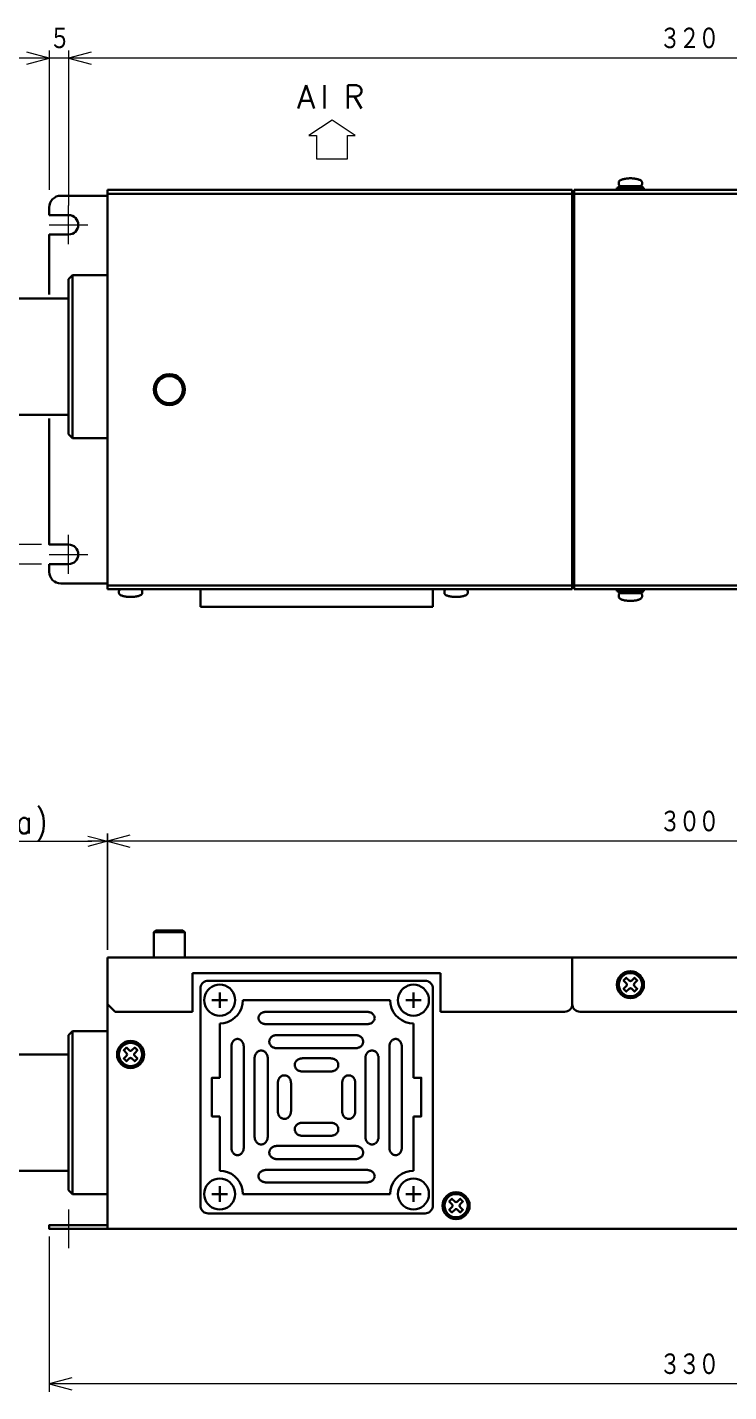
# Model space of a CAD drawing. Header units: millimetres. Extents: x 383 to 950, y 310 to 662.
# Drawn here: x 582.8 to 763.8, y 309.6 to 661.6 of the extents above; entities that cross this region are included whole.
import ezdxf

# ---------------------------------------------------------------- set-up
doc = ezdxf.new("R2010")
doc.units = ezdxf.units.MM
doc.layers.get('0').update_dxf_attribs({"lineweight": 30})
doc.layers.add('寸法', color=7, linetype='Continuous', lineweight=15)
doc.styles.add('BIGFONT', font='txt.shx', dxfattribs={"bigfont": 'bigfont'})
doc.styles.get("Standard").update_dxf_attribs({"font": 'txt', "bigfont": 'extfont2.shx'})

# ---------------------------------------------------------------- blocks, each defined once
blk = doc.blocks.new('A$C3BA60929')
for p, q in [((348, 272), (348, 271.5)), ((354, 272), (354, 271.5)), ((204, 268.5), (216, 268.5)), ((216, 270), (336, 270)), ((216, 167), (216, 270)), ((216, 269), (336.0041, 269)), ((336, 270), (336, 167)), ((336.5, 268.5), (336, 268.5)), ((336.5, 267.5), (336, 267.5)), ((336.5, 270), (516, 270)), ((336.5, 167), (336.5, 270)), ((516, 269), (336.5, 269)), ((347.5, 270.5), (354.5, 270.5)), ((347.5, 270), (347.5, 270.5)), ((354.5, 270), (347.5, 270)), ((348, 271), (354, 271)), ((348, 270.5), (348, 271)), ((354, 270.5), (348, 270.5)), ((348.5, 271), (353.5, 271)), ((354, 271), (354, 270.5)), ((354.5, 270.5), (354.5, 270)), ((201, 263.5), (201, 265.5)), ((201, 263.5), (206, 263.5)), ((216, 192), (216, 258.5)), ((207, 248), (206, 247)), ((206, 247), (206, 242)), ((216, 248), (207, 248)), ((207, 248), (207, 206)), ((206, 242), (175, 242)), ((206, 242), (206, 212)), ((175, 212), (206, 212)), ((206, 212), (206, 207)), ((206, 207), (207, 206)), ((207, 206), (216, 206)), ((216, 193), (216, 192)), ((206, 173.5), (201, 173.5)), ((201, 173.5), (201, 171.5)), ((336.5, 169.5), (336, 169.5)), ((204, 168.5), (216, 168.5)), ((216, 168), (336, 168)), ((336, 167), (216, 167)), ((219, 166), (219, 166.5)), ((219.5, 167), (224.5, 167)), ((225, 166), (225, 166.5)), ((240, 162.5), (240, 167)), ((240, 167), (300, 167)), ((300, 167), (300, 162.5)), ((303, 166), (303, 166.5)), ((303.5, 167), (308.5, 167)), ((309, 166), (309, 166.5)), ((336, 168.5), (336.5, 168.5)), ((336.5, 168), (516, 168)), ((516, 167), (336.5, 167)), ((354.5, 167), (347.5, 167)), ((347.5, 167), (347.5, 166.5)), ((347.5, 166.5), (354.5, 166.5)), ((354, 166.5), (348, 166.5)), ((348, 166.5), (348, 166)), ((348, 166), (354, 166)), ((348, 165), (348, 165.5)), ((348.5, 166), (353.5, 166)), ((354, 166), (354, 166.5)), ((354, 165), (354, 165.5)), ((354.5, 166.5), (354.5, 167)), ((300, 162.5), (240, 162.5)), ((228.5, 79), (228, 78.5)), ((228, 78.5), (236, 78.5)), ((228, 72), (228, 78.5)), ((228.5, 79), (235.5, 79)), ((235.5, 79), (236, 78.5)), ((236, 78.5), (236, 72)), ((216, 60), (216, 72)), ((216, 72), (336, 72)), ((236, 72), (228, 72)), ((336, 60), (336, 72)), ((336, 60), (336, 72)), ((336, 72), (516, 72)), ((216, 70), (216, 3)), ((302, 68), (238, 68)), ((238, 68), (238, 58)), ((302, 58), (302, 68)), ((240, 64), (240, 8)), ((298, 66), (242, 66)), ((300, 8), (300, 64)), ((216, 60), (218, 58)), ((243, 61), (247, 61)), ((245, 63), (245, 59)), ((251, 61), (289, 61)), ((293, 61), (297, 61)), ((295, 63), (295, 59)), ((238, 58), (218, 58)), ((255, 56.4), (255, 56.4)), ((257, 58), (283, 58)), ((285, 56.4), (285, 56.4)), ((302, 58), (317, 58)), ((317, 58), (334, 58)), ((514, 58), (337.9964, 58)), ((207, 53), (206, 52)), ((216, 53), (207, 53)), ((207, 53), (207, 11)), ((245, 41), (245, 55)), ((283, 54.8), (257, 54.8)), ((295, 41), (295, 55)), ((206, 52), (206, 47)), ((249.6, 51), (249.6, 51)), ((257.8, 50.2), (257.8, 50.4)), ((259.8, 52), (280, 52)), ((282, 50.4), (282, 50.2)), ((290.4, 51), (290.4, 51)), ((206, 47), (175, 47)), ((206, 47), (206, 17)), ((248, 23), (248, 49)), ((251.2, 49), (251.2, 23)), ((254, 25.8), (254, 46)), ((255.6, 48), (255.8, 48)), ((257.4, 46), (257.4, 25.8)), ((280, 48.6), (259.8, 48.6)), ((266.4, 46), (273.6, 46)), ((282.6, 46), (282.6, 25.8)), ((284.4, 48), (284.2, 48)), ((286, 25.8), (286, 46)), ((288.8, 49), (288.8, 23)), ((292, 23), (292, 49)), ((264.4, 44.2), (264.4, 44.4)), ((273.6, 42.6), (266.4, 42.6)), ((275.6, 44.4), (275.6, 44.2)), ((260, 32.4), (260, 39.6)), ((261.6, 41.6), (261.8, 41.6)), ((263.4, 39.6), (263.4, 32.4)), ((276.6, 39.6), (276.6, 32.4)), ((278.4, 41.6), (278.2, 41.6)), ((280, 32.4), (280, 39.6)), ((245, 17), (245, 31)), ((261.8, 30.4), (261.6, 30.4)), ((273.6, 29.4), (266.4, 29.4)), ((278.2, 30.4), (278.4, 30.4)), ((295, 17), (295, 31)), ((264.4, 27.8), (264.4, 27.6)), ((266.4, 26), (273.6, 26)), ((275.6, 27.6), (275.6, 27.8)), ((255.8, 23.8), (255.6, 23.8)), ((257.8, 21.8), (257.8, 21.6)), ((280, 23.4), (259.8, 23.4)), ((282, 21.6), (282, 21.8)), ((284.2, 23.8), (284.4, 23.8)), ((249.6, 21), (249.6, 21)), ((259.8, 20), (280, 20)), ((290.4, 21), (290.4, 21)), ((175, 17), (206, 17)), ((206, 17), (206, 12)), ((255, 15.6), (255, 15.6)), ((283, 17.2), (257, 17.2)), ((285, 15.6), (285, 15.6)), ((206, 12), (207, 11)), ((207, 11), (216, 11)), ((243, 11), (247, 11)), ((245, 13), (245, 9)), ((251, 11), (289, 11)), ((257, 14), (283, 14)), ((293, 11), (297, 11)), ((295, 13), (295, 9)), ((242, 6), (298, 6)), ((216, 3), (216, 2)), ((217, 2), (475, 2))]:
    blk.add_line(p, q)
for points in [[(354, 272), (353.9886, 272.0872), (353.9544, 272.1736), (353.8978, 272.2588), (353.8191, 272.342), (353.7189, 272.4226), (353.5981, 272.5), (353.4575, 272.5736), (353.2981, 272.6428), (353.1213, 272.7071), (352.9284, 272.766), (352.7207, 272.8192), (352.5, 272.866), (352.2679, 272.9063), (352.0261, 272.9397), (351.7765, 272.9659), (351.5209, 272.9848), (351.2615, 272.9962), (351, 273), (350.7385, 272.9962), (350.4791, 272.9848), (350.2235, 272.9659), (349.9739, 272.9397), (349.7321, 272.9063), (349.5, 272.866), (349.2793, 272.8192), (349.0716, 272.766), (348.8787, 272.7071), (348.7019, 272.6428), (348.5425, 272.5736), (348.4019, 272.5), (348.2811, 272.4226), (348.1809, 272.342), (348.1022, 272.2588), (348.0456, 272.1736), (348.0114, 272.0872), (348, 272)], [(201, 243), (201, 258.5), (206, 258.5)], [(201, 211), (201, 178.5), (206, 178.5)], [(219, 166), (219.0114, 165.9128), (219.0456, 165.8264), (219.1022, 165.7412), (219.1809, 165.658), (219.2811, 165.5774), (219.4019, 165.5), (219.5425, 165.4264), (219.7019, 165.3572), (219.8787, 165.2929), (220.0716, 165.234), (220.2793, 165.1808), (220.5, 165.134), (220.7321, 165.0937), (220.9739, 165.0603), (221.2235, 165.0341), (221.4791, 165.0152), (221.7385, 165.0038), (222, 165), (222.2615, 165.0038), (222.5209, 165.0152), (222.7765, 165.0341), (223.0261, 165.0603), (223.2679, 165.0937), (223.5, 165.134), (223.7207, 165.1808), (223.9284, 165.234), (224.1213, 165.2929), (224.2981, 165.3572), (224.4575, 165.4264), (224.5981, 165.5), (224.7189, 165.5774), (224.8191, 165.658), (224.8978, 165.7412), (224.9544, 165.8264), (224.9886, 165.9128), (225, 166)], [(303, 166), (303.0114, 165.9128), (303.0456, 165.8264), (303.1022, 165.7412), (303.1809, 165.658), (303.2811, 165.5774), (303.4019, 165.5), (303.5425, 165.4264), (303.7019, 165.3572), (303.8787, 165.2929), (304.0716, 165.234), (304.2793, 165.1808), (304.5, 165.134), (304.7321, 165.0937), (304.9739, 165.0603), (305.2235, 165.0341), (305.4791, 165.0152), (305.7385, 165.0038), (306, 165), (306.2615, 165.0038), (306.5209, 165.0152), (306.7765, 165.0341), (307.0261, 165.0603), (307.2679, 165.0937), (307.5, 165.134), (307.7207, 165.1808), (307.9284, 165.234), (308.1213, 165.2929), (308.2981, 165.3572), (308.4575, 165.4264), (308.5981, 165.5), (308.7189, 165.5774), (308.8191, 165.658), (308.8978, 165.7412), (308.9544, 165.8264), (308.9886, 165.9128), (309, 166)], [(348, 165.5), (348.0076, 165.5868), (348.0302, 165.671), (348.067, 165.75), (348.117, 165.8214), (348.1786, 165.883), (348.25, 165.933), (348.329, 165.9698), (348.4132, 165.9924), (348.5, 166)], [(353.5, 166), (353.5868, 165.9924), (353.671, 165.9698), (353.75, 165.933), (353.8214, 165.883), (353.883, 165.8214), (353.933, 165.75), (353.9698, 165.671), (353.9924, 165.5868), (354, 165.5)], [(354, 165), (353.9886, 164.9128), (353.9544, 164.8264), (353.8978, 164.7412), (353.8191, 164.658), (353.7189, 164.5774), (353.5981, 164.5), (353.4575, 164.4264), (353.2981, 164.3572), (353.1213, 164.2929), (352.9284, 164.234), (352.7207, 164.1808), (352.5, 164.134), (352.2679, 164.0937), (352.0261, 164.0603), (351.7765, 164.0341), (351.5209, 164.0152), (351.2615, 164.0038), (351, 164), (350.7385, 164.0038), (350.4791, 164.0152), (350.2235, 164.0341), (349.9739, 164.0603), (349.7321, 164.0937), (349.5, 164.134), (349.2793, 164.1808), (349.0716, 164.234), (348.8787, 164.2929), (348.7019, 164.3572), (348.5425, 164.4264), (348.4019, 164.5), (348.2811, 164.5774), (348.1809, 164.658), (348.1022, 164.7412), (348.0456, 164.8264), (348.0114, 164.9128), (348, 165)], [(216, 71), (216, 3), (201, 3), (201, 2), (531, 2), (531, 3), (516, 3), (516, 71)], [(242, 66), (241.6528, 65.9696), (241.316, 65.8794), (241, 65.732), (240.7144, 65.532), (240.468, 65.2856), (240.268, 65), (240.1206, 64.684), (240.0304, 64.3472), (240, 64)], [(249, 61), (248.9392, 61.6946), (248.7588, 62.368), (248.4642, 63), (248.0642, 63.5712), (247.5712, 64.0642), (247, 64.4642), (246.368, 64.7588), (245.6946, 64.9392), (245, 65), (244.3054, 64.9392), (243.632, 64.7588), (243, 64.4642), (242.4288, 64.0642), (241.9358, 63.5712), (241.5358, 63), (241.2412, 62.368), (241.0608, 61.6946), (241, 61), (241.0608, 60.3054), (241.2412, 59.632), (241.5358, 59), (241.9358, 58.4288), (242.4288, 57.9358), (243, 57.5358), (243.632, 57.2412), (244.3054, 57.0608), (245, 57), (245.6946, 57.0608), (246.368, 57.2412), (247, 57.5358), (247.5712, 57.9358), (248.0642, 58.4288), (248.4642, 59), (248.7588, 59.632), (248.9392, 60.3054), (249, 61)], [(299, 61), (298.9392, 61.6946), (298.7588, 62.368), (298.4642, 63), (298.0642, 63.5712), (297.5712, 64.0642), (297, 64.4642), (296.368, 64.7588), (295.6946, 64.9392), (295, 65), (294.3054, 64.9392), (293.632, 64.7588), (293, 64.4642), (292.4288, 64.0642), (291.9358, 63.5712), (291.5358, 63), (291.2412, 62.368), (291.0608, 61.6946), (291, 61), (291.0608, 60.3054), (291.2412, 59.632), (291.5358, 59), (291.9358, 58.4288), (292.4288, 57.9358), (293, 57.5358), (293.632, 57.2412), (294.3054, 57.0608), (295, 57), (295.6946, 57.0608), (296.368, 57.2412), (297, 57.5358), (297.5712, 57.9358), (298.0642, 58.4288), (298.4642, 59), (298.7588, 59.632), (298.9392, 60.3054), (299, 61)], [(300, 64), (299.9696, 64.3472), (299.8794, 64.684), (299.732, 65), (299.532, 65.2856), (299.2856, 65.532), (299, 65.732), (298.684, 65.8794), (298.3472, 65.9696), (298, 66)], [(349.9394, 65.3536), (349.2323, 66.0607), (349.9394, 66.7678), (350.6465, 66.0607)], [(349.9394, 64.6464), (349.2323, 63.9393), (349.9394, 63.2322), (350.6465, 63.9393)], [(351.3536, 66.0606), (352.0607, 66.7677), (352.7678, 66.0606), (352.0607, 65.3535)], [(352.0607, 64.6465), (352.7678, 63.9394), (352.0607, 63.2323), (351.3536, 63.9394)], [(245, 55), (246.0418, 55.0912), (247.0522, 55.3618), (248, 55.8038), (248.8568, 56.4038), (249.5962, 57.1432), (250.1962, 58), (250.6382, 58.9478), (250.9088, 59.9582), (251, 61)], [(289, 61), (289.0912, 59.9582), (289.3618, 58.9478), (289.8038, 58), (290.4038, 57.1432), (291.1432, 56.4038), (292, 55.8038), (292.9478, 55.3618), (293.9582, 55.0912), (295, 55)], [(255, 56.4), (255.0076, 56.5396), (255.0304, 56.6778), (255.0682, 56.814), (255.1206, 56.9472), (255.1874, 57.0762), (255.268, 57.2), (255.3616, 57.3178), (255.468, 57.4284), (255.5858, 57.5314), (255.7144, 57.6256), (255.8528, 57.7108), (256, 57.7856), (256.1548, 57.85), (256.316, 57.9036), (256.4824, 57.9454), (256.6528, 57.9756), (256.8256, 57.994), (257, 58)], [(257, 54.8), (256.8256, 54.806), (256.6528, 54.8244), (256.4824, 54.8546), (256.316, 54.8964), (256.1548, 54.95), (256, 55.0144), (255.8528, 55.0892), (255.7144, 55.1744), (255.5858, 55.2686), (255.468, 55.3716), (255.3616, 55.4822), (255.268, 55.6), (255.1874, 55.7238), (255.1206, 55.8528), (255.0682, 55.986), (255.0304, 56.1222), (255.0076, 56.2604), (255, 56.4)], [(283, 58), (283.1744, 57.994), (283.3472, 57.9756), (283.5176, 57.9454), (283.684, 57.9036), (283.8452, 57.85), (284, 57.7856), (284.1472, 57.7108), (284.2856, 57.6256), (284.4142, 57.5314), (284.532, 57.4284), (284.6384, 57.3178), (284.732, 57.2), (284.8126, 57.0762), (284.8794, 56.9472), (284.9318, 56.814), (284.9696, 56.6778), (284.9924, 56.5396), (285, 56.4)], [(285, 56.4), (284.9924, 56.2604), (284.9696, 56.1222), (284.9318, 55.986), (284.8794, 55.8528), (284.8126, 55.7238), (284.732, 55.6), (284.6384, 55.4822), (284.532, 55.3716), (284.4142, 55.2686), (284.2856, 55.1744), (284.1472, 55.0892), (284, 55.0144), (283.8452, 54.95), (283.684, 54.8964), (283.5176, 54.8546), (283.3472, 54.8244), (283.1744, 54.806), (283, 54.8)], [(248, 49), (248.006, 49.1744), (248.0244, 49.3472), (248.0546, 49.5176), (248.0964, 49.684), (248.15, 49.8452), (248.2144, 50), (248.2892, 50.1472), (248.3744, 50.2856), (248.4686, 50.4142), (248.5716, 50.532), (248.6822, 50.6384), (248.8, 50.732), (248.9238, 50.8126), (249.0528, 50.8794), (249.186, 50.9318), (249.3222, 50.9696), (249.4604, 50.9924), (249.6, 51)], [(249.6, 51), (249.7396, 50.9924), (249.8778, 50.9696), (250.014, 50.9318), (250.1472, 50.8794), (250.2762, 50.8126), (250.4, 50.732), (250.5178, 50.6384), (250.6284, 50.532), (250.7314, 50.4142), (250.8256, 50.2856), (250.9108, 50.1472), (250.9856, 50), (251.05, 49.8452), (251.1036, 49.684), (251.1454, 49.5176), (251.1756, 49.3472), (251.194, 49.1744), (251.2, 49)], [(257.8, 50.4), (257.8076, 50.5396), (257.8304, 50.6778), (257.8682, 50.814), (257.9206, 50.9472), (257.9874, 51.0762), (258.068, 51.2), (258.1616, 51.3178), (258.268, 51.4284), (258.3858, 51.5314), (258.5144, 51.6256), (258.6528, 51.7108), (258.8, 51.7856), (258.9548, 51.85), (259.116, 51.9036), (259.2824, 51.9454), (259.4528, 51.9756), (259.6256, 51.994), (259.8, 52)], [(259.8, 48.6), (259.6256, 48.606), (259.4528, 48.6244), (259.2824, 48.6546), (259.116, 48.6964), (258.9548, 48.75), (258.8, 48.8144), (258.6528, 48.8892), (258.5144, 48.9744), (258.3858, 49.0686), (258.268, 49.1716), (258.1616, 49.2822), (258.068, 49.4), (257.9874, 49.5238), (257.9206, 49.6528), (257.8682, 49.786), (257.8304, 49.9222), (257.8076, 50.0604), (257.8, 50.2)], [(280, 52), (280.1744, 51.994), (280.3472, 51.9756), (280.5176, 51.9454), (280.684, 51.9036), (280.8452, 51.85), (281, 51.7856), (281.1472, 51.7108), (281.2856, 51.6256), (281.4142, 51.5314), (281.532, 51.4284), (281.6384, 51.3178), (281.732, 51.2), (281.8126, 51.0762), (281.8794, 50.9472), (281.9318, 50.814), (281.9696, 50.6778), (281.9924, 50.5396), (282, 50.4)], [(282, 50.2), (281.9924, 50.0604), (281.9696, 49.9222), (281.9318, 49.786), (281.8794, 49.6528), (281.8126, 49.5238), (281.732, 49.4), (281.6384, 49.2822), (281.532, 49.1716), (281.4142, 49.0686), (281.2856, 48.9744), (281.1472, 48.8892), (281, 48.8144), (280.8452, 48.75), (280.684, 48.6964), (280.5176, 48.6546), (280.3472, 48.6244), (280.1744, 48.606), (280, 48.6)], [(290.4, 51), (290.2604, 50.9924), (290.1222, 50.9696), (289.986, 50.9318), (289.8528, 50.8794), (289.7238, 50.8126), (289.6, 50.732), (289.4822, 50.6384), (289.3716, 50.532), (289.2686, 50.4142), (289.1744, 50.2856), (289.0892, 50.1472), (289.0144, 50), (288.95, 49.8452), (288.8964, 49.684), (288.8546, 49.5176), (288.8244, 49.3472), (288.806, 49.1744), (288.8, 49)], [(292, 49), (291.994, 49.1744), (291.9756, 49.3472), (291.9454, 49.5176), (291.9036, 49.684), (291.85, 49.8452), (291.7856, 50), (291.7108, 50.1472), (291.6256, 50.2856), (291.5314, 50.4142), (291.4284, 50.532), (291.3178, 50.6384), (291.2, 50.732), (291.0762, 50.8126), (290.9472, 50.8794), (290.814, 50.9318), (290.6778, 50.9696), (290.5396, 50.9924), (290.4, 51)], [(220.9394, 47.3536), (220.2323, 48.0607), (220.9394, 48.7678), (221.6465, 48.0607)], [(220.9394, 46.6464), (220.2323, 45.9393), (220.9394, 45.2322), (221.6465, 45.9393)], [(222.3536, 48.0606), (223.0607, 48.7677), (223.7678, 48.0606), (223.0607, 47.3535)], [(223.0607, 46.6465), (223.7678, 45.9394), (223.0607, 45.2323), (222.3536, 45.9394)], [(254, 46), (254.006, 46.1744), (254.0244, 46.3472), (254.0546, 46.5176), (254.0964, 46.684), (254.15, 46.8452), (254.2144, 47), (254.2892, 47.1472), (254.3744, 47.2856), (254.4686, 47.4142), (254.5716, 47.532), (254.6822, 47.6384), (254.8, 47.732), (254.9238, 47.8126), (255.0528, 47.8794), (255.186, 47.9318), (255.3222, 47.9696), (255.4604, 47.9924), (255.6, 48)], [(255.8, 48), (255.9396, 47.9924), (256.0778, 47.9696), (256.214, 47.9318), (256.3472, 47.8794), (256.4762, 47.8126), (256.6, 47.732), (256.7178, 47.6384), (256.8284, 47.532), (256.9314, 47.4142), (257.0256, 47.2856), (257.1108, 47.1472), (257.1856, 47), (257.25, 46.8452), (257.3036, 46.684), (257.3454, 46.5176), (257.3756, 46.3472), (257.394, 46.1744), (257.4, 46)], [(264.4, 44.4), (264.4076, 44.5396), (264.4304, 44.6778), (264.4682, 44.814), (264.5206, 44.9472), (264.5874, 45.0762), (264.668, 45.2), (264.7616, 45.3178), (264.868, 45.4284), (264.9858, 45.5314), (265.1144, 45.6256), (265.2528, 45.7108), (265.4, 45.7856), (265.5548, 45.85), (265.716, 45.9036), (265.8824, 45.9454), (266.0528, 45.9756), (266.2256, 45.994), (266.4, 46)], [(273.6, 46), (273.7744, 45.994), (273.9472, 45.9756), (274.1176, 45.9454), (274.284, 45.9036), (274.4452, 45.85), (274.6, 45.7856), (274.7472, 45.7108), (274.8856, 45.6256), (275.0142, 45.5314), (275.132, 45.4284), (275.2384, 45.3178), (275.332, 45.2), (275.4126, 45.0762), (275.4794, 44.9472), (275.5318, 44.814), (275.5696, 44.6778), (275.5924, 44.5396), (275.6, 44.4)], [(284.2, 48), (284.0604, 47.9924), (283.9222, 47.9696), (283.786, 47.9318), (283.6528, 47.8794), (283.5238, 47.8126), (283.4, 47.732), (283.2822, 47.6384), (283.1716, 47.532), (283.0686, 47.4142), (282.9744, 47.2856), (282.8892, 47.1472), (282.8144, 47), (282.75, 46.8452), (282.6964, 46.684), (282.6546, 46.5176), (282.6244, 46.3472), (282.606, 46.1744), (282.6, 46)], [(286, 46), (285.994, 46.1744), (285.9756, 46.3472), (285.9454, 46.5176), (285.9036, 46.684), (285.85, 46.8452), (285.7856, 47), (285.7108, 47.1472), (285.6256, 47.2856), (285.5314, 47.4142), (285.4284, 47.532), (285.3178, 47.6384), (285.2, 47.732), (285.0762, 47.8126), (284.9472, 47.8794), (284.814, 47.9318), (284.6778, 47.9696), (284.5396, 47.9924), (284.4, 48)], [(266.4, 42.6), (266.2256, 42.606), (266.0528, 42.6244), (265.8824, 42.6546), (265.716, 42.6964), (265.5548, 42.75), (265.4, 42.8144), (265.2528, 42.8892), (265.1144, 42.9744), (264.9858, 43.0686), (264.868, 43.1716), (264.7616, 43.2822), (264.668, 43.4), (264.5874, 43.5238), (264.5206, 43.6528), (264.4682, 43.786), (264.4304, 43.9222), (264.4076, 44.0604), (264.4, 44.2)], [(275.6, 44.2), (275.5924, 44.0604), (275.5696, 43.9222), (275.5318, 43.786), (275.4794, 43.6528), (275.4126, 43.5238), (275.332, 43.4), (275.2384, 43.2822), (275.132, 43.1716), (275.0142, 43.0686), (274.8856, 42.9744), (274.7472, 42.8892), (274.6, 42.8144), (274.4452, 42.75), (274.284, 42.6964), (274.1176, 42.6546), (273.9472, 42.6244), (273.7744, 42.606), (273.6, 42.6)], [(245, 41), (243, 41), (243, 31), (245, 31)], [(260, 39.6), (260.006, 39.7744), (260.0244, 39.9472), (260.0546, 40.1176), (260.0964, 40.284), (260.15, 40.4452), (260.2144, 40.6), (260.2892, 40.7472), (260.3744, 40.8856), (260.4686, 41.0142), (260.5716, 41.132), (260.6822, 41.2384), (260.8, 41.332), (260.9238, 41.4126), (261.0528, 41.4794), (261.186, 41.5318), (261.3222, 41.5696), (261.4604, 41.5924), (261.6, 41.6)], [(261.8, 41.6), (261.9396, 41.5924), (262.0778, 41.5696), (262.214, 41.5318), (262.3472, 41.4794), (262.4762, 41.4126), (262.6, 41.332), (262.7178, 41.2384), (262.8284, 41.132), (262.9314, 41.0142), (263.0256, 40.8856), (263.1108, 40.7472), (263.1856, 40.6), (263.25, 40.4452), (263.3036, 40.284), (263.3454, 40.1176), (263.3756, 39.9472), (263.394, 39.7744), (263.4, 39.6)], [(278.2, 41.6), (278.0604, 41.5924), (277.9222, 41.5696), (277.786, 41.5318), (277.6528, 41.4794), (277.5238, 41.4126), (277.4, 41.332), (277.2822, 41.2384), (277.1716, 41.132), (277.0686, 41.0142), (276.9744, 40.8856), (276.8892, 40.7472), (276.8144, 40.6), (276.75, 40.4452), (276.6964, 40.284), (276.6546, 40.1176), (276.6244, 39.9472), (276.606, 39.7744), (276.6, 39.6)], [(280, 39.6), (279.994, 39.7744), (279.9756, 39.9472), (279.9454, 40.1176), (279.9036, 40.284), (279.85, 40.4452), (279.7856, 40.6), (279.7108, 40.7472), (279.6256, 40.8856), (279.5314, 41.0142), (279.4284, 41.132), (279.3178, 41.2384), (279.2, 41.332), (279.0762, 41.4126), (278.9472, 41.4794), (278.814, 41.5318), (278.6778, 41.5696), (278.5396, 41.5924), (278.4, 41.6)], [(295, 41), (297, 41), (297, 31), (295, 31)], [(261.6, 30.4), (261.4604, 30.4076), (261.3222, 30.4304), (261.186, 30.4682), (261.0528, 30.5206), (260.9238, 30.5874), (260.8, 30.668), (260.6822, 30.7616), (260.5716, 30.868), (260.4686, 30.9858), (260.3744, 31.1144), (260.2892, 31.2528), (260.2144, 31.4), (260.15, 31.5548), (260.0964, 31.716), (260.0546, 31.8824), (260.0244, 32.0528), (260.006, 32.2256), (260, 32.4)], [(263.4, 32.4), (263.394, 32.2256), (263.3756, 32.0528), (263.3454, 31.8824), (263.3036, 31.716), (263.25, 31.5548), (263.1856, 31.4), (263.1108, 31.2528), (263.0256, 31.1144), (262.9314, 30.9858), (262.8284, 30.868), (262.7178, 30.7616), (262.6, 30.668), (262.4762, 30.5874), (262.3472, 30.5206), (262.214, 30.4682), (262.0778, 30.4304), (261.9396, 30.4076), (261.8, 30.4)], [(276.6, 32.4), (276.606, 32.2256), (276.6244, 32.0528), (276.6546, 31.8824), (276.6964, 31.716), (276.75, 31.5548), (276.8144, 31.4), (276.8892, 31.2528), (276.9744, 31.1144), (277.0686, 30.9858), (277.1716, 30.868), (277.2822, 30.7616), (277.4, 30.668), (277.5238, 30.5874), (277.6528, 30.5206), (277.786, 30.4682), (277.9222, 30.4304), (278.0604, 30.4076), (278.2, 30.4)], [(278.4, 30.4), (278.5396, 30.4076), (278.6778, 30.4304), (278.814, 30.4682), (278.9472, 30.5206), (279.0762, 30.5874), (279.2, 30.668), (279.3178, 30.7616), (279.4284, 30.868), (279.5314, 30.9858), (279.6256, 31.1144), (279.7108, 31.2528), (279.7856, 31.4), (279.85, 31.5548), (279.9036, 31.716), (279.9454, 31.8824), (279.9756, 32.0528), (279.994, 32.2256), (280, 32.4)], [(266.4, 29.4), (266.2256, 29.394), (266.0528, 29.3756), (265.8824, 29.3454), (265.716, 29.3036), (265.5548, 29.25), (265.4, 29.1856), (265.2528, 29.1108), (265.1144, 29.0256), (264.9858, 28.9314), (264.868, 28.8284), (264.7616, 28.7178), (264.668, 28.6), (264.5874, 28.4762), (264.5206, 28.3472), (264.4682, 28.214), (264.4304, 28.0778), (264.4076, 27.9396), (264.4, 27.8)], [(275.6, 27.8), (275.5924, 27.9396), (275.5696, 28.0778), (275.5318, 28.214), (275.4794, 28.3472), (275.4126, 28.4762), (275.332, 28.6), (275.2384, 28.7178), (275.132, 28.8284), (275.0142, 28.9314), (274.8856, 29.0256), (274.7472, 29.1108), (274.6, 29.1856), (274.4452, 29.25), (274.284, 29.3036), (274.1176, 29.3454), (273.9472, 29.3756), (273.7744, 29.394), (273.6, 29.4)], [(255.6, 23.8), (255.4604, 23.8076), (255.3222, 23.8304), (255.186, 23.8682), (255.0528, 23.9206), (254.9238, 23.9874), (254.8, 24.068), (254.6822, 24.1616), (254.5716, 24.268), (254.4686, 24.3858), (254.3744, 24.5144), (254.2892, 24.6528), (254.2144, 24.8), (254.15, 24.9548), (254.0964, 25.116), (254.0546, 25.2824), (254.0244, 25.4528), (254.006, 25.6256), (254, 25.8)], [(257.4, 25.8), (257.394, 25.6256), (257.3756, 25.4528), (257.3454, 25.2824), (257.3036, 25.116), (257.25, 24.9548), (257.1856, 24.8), (257.1108, 24.6528), (257.0256, 24.5144), (256.9314, 24.3858), (256.8284, 24.268), (256.7178, 24.1616), (256.6, 24.068), (256.4762, 23.9874), (256.3472, 23.9206), (256.214, 23.8682), (256.0778, 23.8304), (255.9396, 23.8076), (255.8, 23.8)], [(264.4, 27.6), (264.4076, 27.4604), (264.4304, 27.3222), (264.4682, 27.186), (264.5206, 27.0528), (264.5874, 26.9238), (264.668, 26.8), (264.7616, 26.6822), (264.868, 26.5716), (264.9858, 26.4686), (265.1144, 26.3744), (265.2528, 26.2892), (265.4, 26.2144), (265.5548, 26.15), (265.716, 26.0964), (265.8824, 26.0546), (266.0528, 26.0244), (266.2256, 26.006), (266.4, 26)], [(273.6, 26), (273.7744, 26.006), (273.9472, 26.0244), (274.1176, 26.0546), (274.284, 26.0964), (274.4452, 26.15), (274.6, 26.2144), (274.7472, 26.2892), (274.8856, 26.3744), (275.0142, 26.4686), (275.132, 26.5716), (275.2384, 26.6822), (275.332, 26.8), (275.4126, 26.9238), (275.4794, 27.0528), (275.5318, 27.186), (275.5696, 27.3222), (275.5924, 27.4604), (275.6, 27.6)], [(282.6, 25.8), (282.606, 25.6256), (282.6244, 25.4528), (282.6546, 25.2824), (282.6964, 25.116), (282.75, 24.9548), (282.8144, 24.8), (282.8892, 24.6528), (282.9744, 24.5144), (283.0686, 24.3858), (283.1716, 24.268), (283.2822, 24.1616), (283.4, 24.068), (283.5238, 23.9874), (283.6528, 23.9206), (283.786, 23.8682), (283.9222, 23.8304), (284.0604, 23.8076), (284.2, 23.8)], [(284.4, 23.8), (284.5396, 23.8076), (284.6778, 23.8304), (284.814, 23.8682), (284.9472, 23.9206), (285.0762, 23.9874), (285.2, 24.068), (285.3178, 24.1616), (285.4284, 24.268), (285.5314, 24.3858), (285.6256, 24.5144), (285.7108, 24.6528), (285.7856, 24.8), (285.85, 24.9548), (285.9036, 25.116), (285.9454, 25.2824), (285.9756, 25.4528), (285.994, 25.6256), (286, 25.8)], [(249.6, 21), (249.4604, 21.0076), (249.3222, 21.0304), (249.186, 21.0682), (249.0528, 21.1206), (248.9238, 21.1874), (248.8, 21.268), (248.6822, 21.3616), (248.5716, 21.468), (248.4686, 21.5858), (248.3744, 21.7144), (248.2892, 21.8528), (248.2144, 22), (248.15, 22.1548), (248.0964, 22.316), (248.0546, 22.4824), (248.0244, 22.6528), (248.006, 22.8256), (248, 23)], [(251.2, 23), (251.194, 22.8256), (251.1756, 22.6528), (251.1454, 22.4824), (251.1036, 22.316), (251.05, 22.1548), (250.9856, 22), (250.9108, 21.8528), (250.8256, 21.7144), (250.7314, 21.5858), (250.6284, 21.468), (250.5178, 21.3616), (250.4, 21.268), (250.2762, 21.1874), (250.1472, 21.1206), (250.014, 21.0682), (249.8778, 21.0304), (249.7396, 21.0076), (249.6, 21)], [(259.8, 23.4), (259.6256, 23.394), (259.4528, 23.3756), (259.2824, 23.3454), (259.116, 23.3036), (258.9548, 23.25), (258.8, 23.1856), (258.6528, 23.1108), (258.5144, 23.0256), (258.3858, 22.9314), (258.268, 22.8284), (258.1616, 22.7178), (258.068, 22.6), (257.9874, 22.4762), (257.9206, 22.3472), (257.8682, 22.214), (257.8304, 22.0778), (257.8076, 21.9396), (257.8, 21.8)], [(257.8, 21.6), (257.8076, 21.4604), (257.8304, 21.3222), (257.8682, 21.186), (257.9206, 21.0528), (257.9874, 20.9238), (258.068, 20.8), (258.1616, 20.6822), (258.268, 20.5716), (258.3858, 20.4686), (258.5144, 20.3744), (258.6528, 20.2892), (258.8, 20.2144), (258.9548, 20.15), (259.116, 20.0964), (259.2824, 20.0546), (259.4528, 20.0244), (259.6256, 20.006), (259.8, 20)], [(282, 21.8), (281.9924, 21.9396), (281.9696, 22.0778), (281.9318, 22.214), (281.8794, 22.3472), (281.8126, 22.4762), (281.732, 22.6), (281.6384, 22.7178), (281.532, 22.8284), (281.4142, 22.9314), (281.2856, 23.0256), (281.1472, 23.1108), (281, 23.1856), (280.8452, 23.25), (280.684, 23.3036), (280.5176, 23.3454), (280.3472, 23.3756), (280.1744, 23.394), (280, 23.4)], [(280, 20), (280.1744, 20.006), (280.3472, 20.0244), (280.5176, 20.0546), (280.684, 20.0964), (280.8452, 20.15), (281, 20.2144), (281.1472, 20.2892), (281.2856, 20.3744), (281.4142, 20.4686), (281.532, 20.5716), (281.6384, 20.6822), (281.732, 20.8), (281.8126, 20.9238), (281.8794, 21.0528), (281.9318, 21.186), (281.9696, 21.3222), (281.9924, 21.4604), (282, 21.6)], [(288.8, 23), (288.806, 22.8256), (288.8244, 22.6528), (288.8546, 22.4824), (288.8964, 22.316), (288.95, 22.1548), (289.0144, 22), (289.0892, 21.8528), (289.1744, 21.7144), (289.2686, 21.5858), (289.3716, 21.468), (289.4822, 21.3616), (289.6, 21.268), (289.7238, 21.1874), (289.8528, 21.1206), (289.986, 21.0682), (290.1222, 21.0304), (290.2604, 21.0076), (290.4, 21)], [(290.4, 21), (290.5396, 21.0076), (290.6778, 21.0304), (290.814, 21.0682), (290.9472, 21.1206), (291.0762, 21.1874), (291.2, 21.268), (291.3178, 21.3616), (291.4284, 21.468), (291.5314, 21.5858), (291.6256, 21.7144), (291.7108, 21.8528), (291.7856, 22), (291.85, 22.1548), (291.9036, 22.316), (291.9454, 22.4824), (291.9756, 22.6528), (291.994, 22.8256), (292, 23)], [(249, 11), (248.9392, 11.6946), (248.7588, 12.368), (248.4642, 13), (248.0642, 13.5712), (247.5712, 14.0642), (247, 14.4642), (246.368, 14.7588), (245.6946, 14.9392), (245, 15), (244.3054, 14.9392), (243.632, 14.7588), (243, 14.4642), (242.4288, 14.0642), (241.9358, 13.5712), (241.5358, 13), (241.2412, 12.368), (241.0608, 11.6946), (241, 11), (241.0608, 10.3054), (241.2412, 9.632), (241.5358, 9), (241.9358, 8.4288), (242.4288, 7.9358), (243, 7.5358), (243.632, 7.2412), (244.3054, 7.0608), (245, 7), (245.6946, 7.0608), (246.368, 7.2412), (247, 7.5358), (247.5712, 7.9358), (248.0642, 8.4288), (248.4642, 9), (248.7588, 9.632), (248.9392, 10.3054), (249, 11)], [(251, 11), (250.9088, 12.0418), (250.6382, 13.0522), (250.1962, 14), (249.5962, 14.8568), (248.8568, 15.5962), (248, 16.1962), (247.0522, 16.6382), (246.0418, 16.9088), (245, 17)], [(257, 17.2), (256.8256, 17.194), (256.6528, 17.1756), (256.4824, 17.1454), (256.316, 17.1036), (256.1548, 17.05), (256, 16.9856), (255.8528, 16.9108), (255.7144, 16.8256), (255.5858, 16.7314), (255.468, 16.6284), (255.3616, 16.5178), (255.268, 16.4), (255.1874, 16.2762), (255.1206, 16.1472), (255.0682, 16.014), (255.0304, 15.8778), (255.0076, 15.7396), (255, 15.6)], [(255, 15.6), (255.0076, 15.4604), (255.0304, 15.3222), (255.0682, 15.186), (255.1206, 15.0528), (255.1874, 14.9238), (255.268, 14.8), (255.3616, 14.6822), (255.468, 14.5716), (255.5858, 14.4686), (255.7144, 14.3744), (255.8528, 14.2892), (256, 14.2144), (256.1548, 14.15), (256.316, 14.0964), (256.4824, 14.0546), (256.6528, 14.0244), (256.8256, 14.006), (257, 14)], [(285, 15.6), (284.9924, 15.7396), (284.9696, 15.8778), (284.9318, 16.014), (284.8794, 16.1472), (284.8126, 16.2762), (284.732, 16.4), (284.6384, 16.5178), (284.532, 16.6284), (284.4142, 16.7314), (284.2856, 16.8256), (284.1472, 16.9108), (284, 16.9856), (283.8452, 17.05), (283.684, 17.1036), (283.5176, 17.1454), (283.3472, 17.1756), (283.1744, 17.194), (283, 17.2)], [(283, 14), (283.1744, 14.006), (283.3472, 14.0244), (283.5176, 14.0546), (283.684, 14.0964), (283.8452, 14.15), (284, 14.2144), (284.1472, 14.2892), (284.2856, 14.3744), (284.4142, 14.4686), (284.532, 14.5716), (284.6384, 14.6822), (284.732, 14.8), (284.8126, 14.9238), (284.8794, 15.0528), (284.9318, 15.186), (284.9696, 15.3222), (284.9924, 15.4604), (285, 15.6)], [(295, 17), (293.9582, 16.9088), (292.9478, 16.6382), (292, 16.1962), (291.1432, 15.5962), (290.4038, 14.8568), (289.8038, 14), (289.3618, 13.0522), (289.0912, 12.0418), (289, 11)], [(299, 11), (298.9392, 11.6946), (298.7588, 12.368), (298.4642, 13), (298.0642, 13.5712), (297.5712, 14.0642), (297, 14.4642), (296.368, 14.7588), (295.6946, 14.9392), (295, 15), (294.3054, 14.9392), (293.632, 14.7588), (293, 14.4642), (292.4288, 14.0642), (291.9358, 13.5712), (291.5358, 13), (291.2412, 12.368), (291.0608, 11.6946), (291, 11), (291.0608, 10.3054), (291.2412, 9.632), (291.5358, 9), (291.9358, 8.4288), (292.4288, 7.9358), (293, 7.5358), (293.632, 7.2412), (294.3054, 7.0608), (295, 7), (295.6946, 7.0608), (296.368, 7.2412), (297, 7.5358), (297.5712, 7.9358), (298.0642, 8.4288), (298.4642, 9), (298.7588, 9.632), (298.9392, 10.3054), (299, 11)], [(240, 8), (240.0304, 7.6528), (240.1206, 7.316), (240.268, 7), (240.468, 6.7144), (240.7144, 6.468), (241, 6.268), (241.316, 6.1206), (241.6528, 6.0304), (242, 6)], [(298, 6), (298.3472, 6.0304), (298.684, 6.1206), (299, 6.268), (299.2856, 6.468), (299.532, 6.7144), (299.732, 7), (299.8794, 7.316), (299.9696, 7.6528), (300, 8)], [(304.9394, 8.3536), (304.2323, 9.0607), (304.9394, 9.7678), (305.6465, 9.0607)], [(304.9394, 7.6464), (304.2323, 6.9393), (304.9394, 6.2322), (305.6465, 6.9393)], [(306.3536, 9.0606), (307.0607, 9.7677), (307.7678, 9.0606), (307.0607, 8.3535)], [(307.0607, 7.6465), (307.7678, 6.9394), (307.0607, 6.2323), (306.3536, 6.9394)]]:
    blk.add_lwpolyline(points)
for centre, radius in [((232, 218.5), 4), ((232, 218.5), 3.5), ((351, 65), 3.5), ((351, 65), 3), ((222, 47), 3.5), ((222, 47), 3), ((306, 8), 3.5), ((306, 8), 3)]:
    blk.add_circle(centre, radius)
for centre, radius, start, end in [((348.5, 271.5), 0.5, 180, 270), ((353.5, 271.5), 0.5, 270, 0), ((204, 265.5), 3, 90, 180), ((206, 261), 2.5, 0, 90), ((206, 261), 2.5, 270, 0), ((206, 176), 2.5, 0, 90), ((206, 176), 2.5, 270, 0), ((204, 171.5), 3, 180, 270), ((219.5, 166.5), 0.5, 90, 180), ((224.5, 166.5), 0.5, 0, 90), ((303.5, 166.5), 0.5, 90, 180), ((308.5, 166.5), 0.5, 0, 90), ((349.5858, 65), 0.5, 0, 45), ((349.5858, 65), 0.5, 315, 0), ((351, 66.4142), 0.5, 225, 315), ((351, 63.5858), 0.5, 45, 135), ((352.4142, 65), 0.5, 135, 225), ((334, 60), 2, 270, 0), ((338, 60), 2, 180, 270), ((220.5858, 47), 0.5, 0, 45), ((220.5858, 47), 0.5, 315, 0), ((222, 48.4142), 0.5, 225, 315), ((222, 45.5858), 0.5, 45, 135), ((223.4142, 47), 0.5, 135, 225), ((304.5858, 8), 0.5, 0, 45), ((304.5858, 8), 0.5, 315, 0), ((306, 9.4142), 0.5, 225, 315), ((306, 6.5858), 0.5, 45, 135), ((307.4142, 8), 0.5, 135, 225)]:
    blk.add_arc(centre, radius, start, end)
blk = doc.blocks.new('_Open30')
at = {"lineweight": -2}
for p, q in [((-1, 0.268), (0, 0)), ((0, 0), (-1, -0.268)), ((0, 0), (-1, 0))]:
    blk.add_line(p, q, dxfattribs=at)
blk = doc.blocks.new('A$C2587515C')
for p, q in [((201, 304), (191, 304)), ((201, 304), (195.2044, 305.5529)), ((195.2044, 302.4471), (201, 304)), ((201, 306), (201, 270)), ((206, 304), (201, 304)), ((206, 306), (206, 266)), ((211.7956, 305.5529), (206, 304)), ((526, 304), (206, 304)), ((206, 304), (211.7956, 302.4471)), ((206, 256), (206, 266)), ((201, 261), (211, 261)), ((206, 171), (206, 181)), ((199, 178.5), (179, 178.5)), ((201, 176), (211, 176)), ((199, 173.5), (179, 173.5)), ((216, 104), (216, 74)), ((221.7956, 103.5529), (216, 102)), ((516, 102), (216, 102)), ((216, 102), (221.7956, 100.4471)), ((206, 7), (206, -3)), ((201, 0), (201, -40)), ((206.7956, -36.4471), (201, -38)), ((531, -38), (201, -38)), ((201, -38), (206.7956, -39.5529))]:
    blk.add_line(p, q)
at = {"lineweight": 15}
for p, q in [((216, 74), (216, 104)), ((178, 102), (212, 102))]:
    blk.add_line(p, q, dxfattribs=at)
blk.add_lwpolyline([(270, 278), (278, 278), (278, 284), (280, 284), (274, 288), (274, 288), (268, 284), (270, 284), (270, 278)])
at = {"lineweight": 15, "xscale": 5, "yscale": 5, "zscale": 5}
blk.add_blockref('_Open30', (216, 102), dxfattribs=at)
at = {"style": 'BIGFONT', "width": 0.833}
for s, p in [('５', (201, 306)), ('３', (358.4999, 306)), ('２', (363.5, 306)), ('０', (368.5001, 306)), ('３', (358.4999, 104)), ('０', (363.5, 104)), ('０', (368.5001, 104)), ('３', (358.4999, -36)), ('３', (363.5, -36)), ('０', (368.5001, -36))]:
    blk.add_text(s, height=6, dxfattribs=at).set_placement(p)
for s, p in [('A', (265, 291)), ('I', (271, 291)), ('R', (277, 291))]:
    blk.add_text(s, height=6).set_placement(p)
at = {"width": 0.833}
for s, p in [(')', (197.5, 104)), ('a', (192.5, 104))]:
    blk.add_text(s, height=6, dxfattribs=at).set_placement(p)

msp = doc.modelspace()

# ---------------------------------------------------------------- block references
msp.add_blockref('A$C3BA60929', (387.44, 349.61))
at = {"layer": '寸法'}
msp.add_blockref('A$C2587515C', (387.44, 349.61), dxfattribs=at)

doc.saveas('drawing.dxf')
